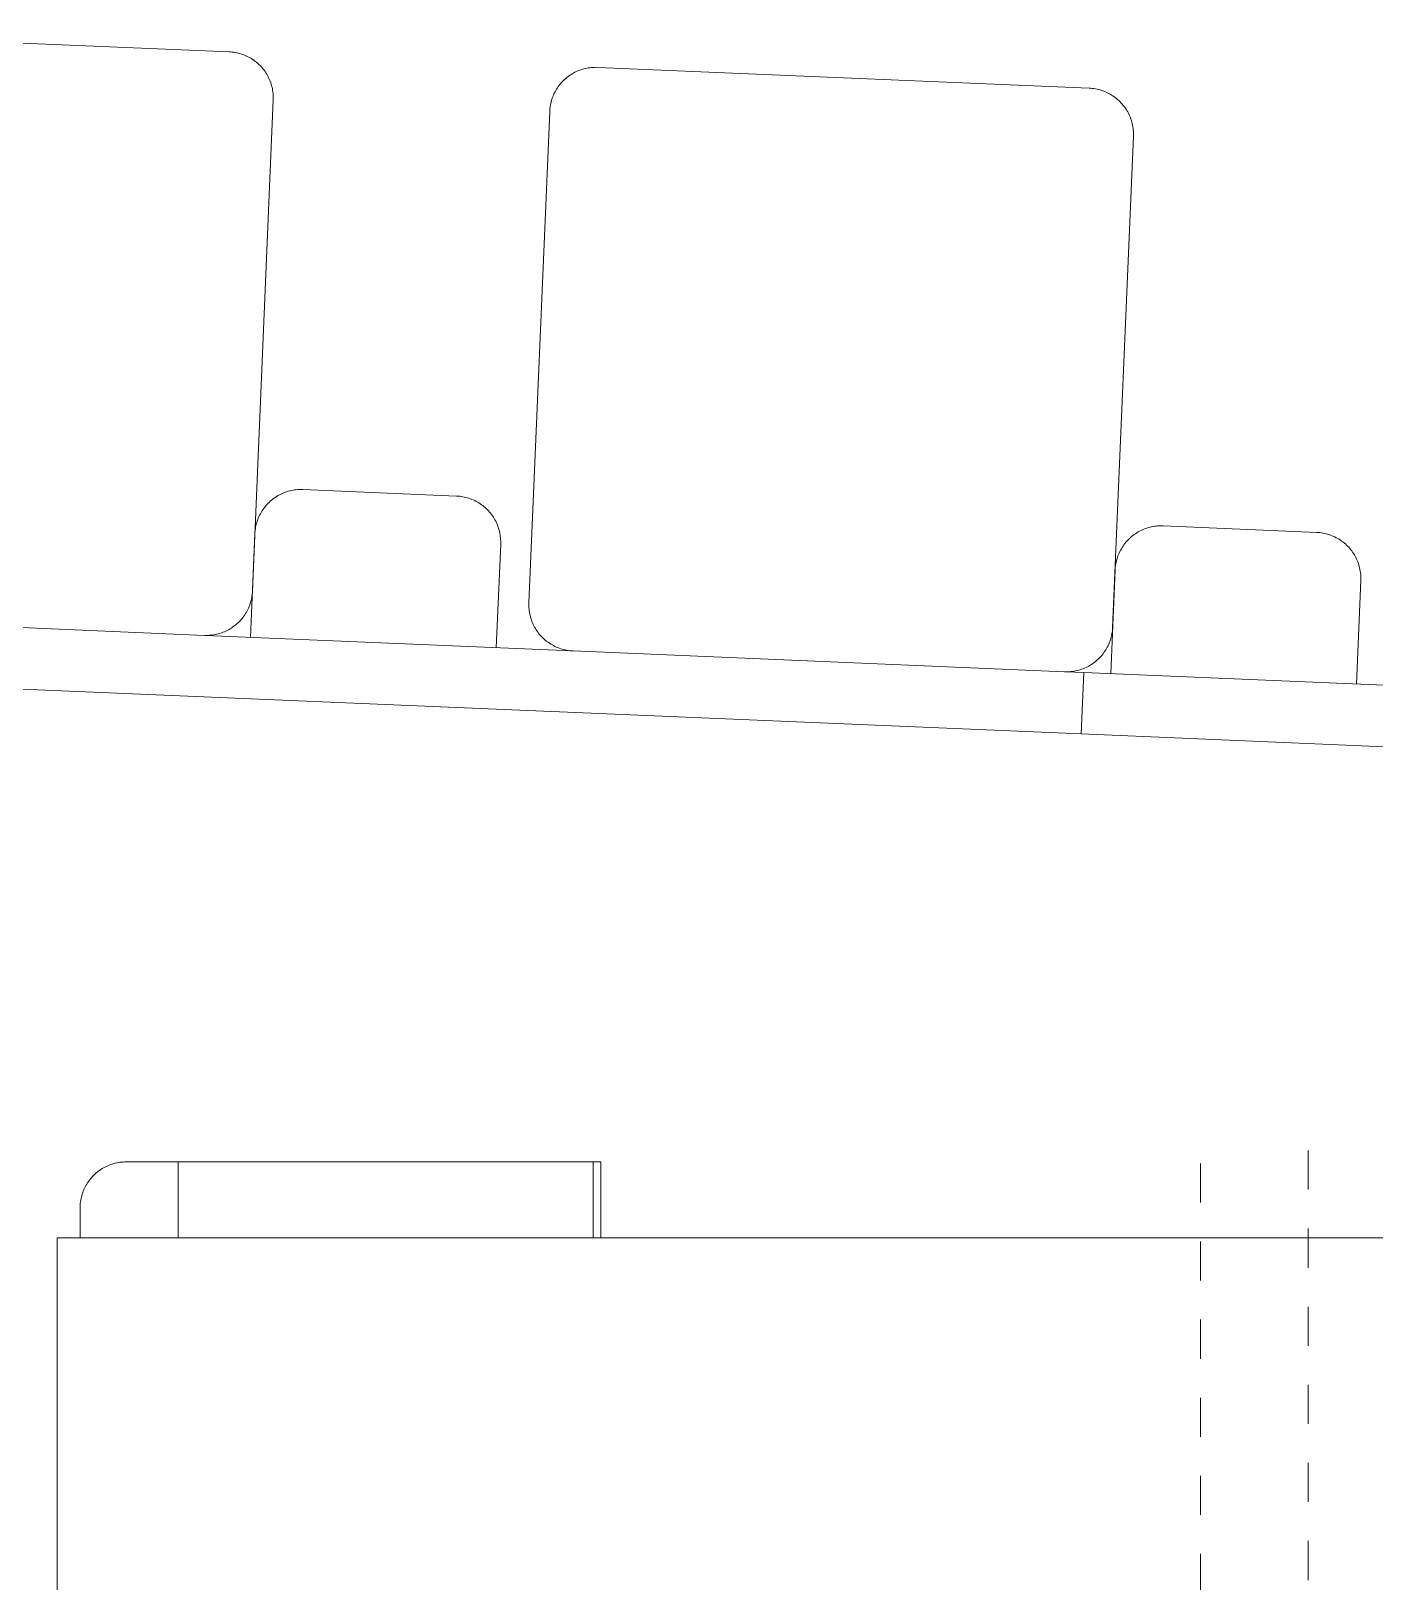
# Model space of a CAD drawing. Header units: inches. Extents: x -12 to 176, y -4 to 123.
# Drawn here: x 128.879 to 132.321, y 114.299 to 118.271 of the extents above; entities that cross this region are included whole.
import ezdxf

# ---------------------------------------------------------------- set-up
doc = ezdxf.new("R2010")
doc.units = ezdxf.units.IN
doc.linetypes.add('HIDDEN', pattern=[1.905, 1.27, -0.635])
doc.layers.add('ZANO_R', color=7, linetype='Continuous', lineweight=0)
doc.layers.add('ZANO_R_przerywana', color=250, linetype='HIDDEN', lineweight=0)

msp = doc.modelspace()

# ---------------------------------------------------------------- linework, layer by layer
at = {"layer": 'ZANO_R'}
for p, q in [((128.12793, 118.27118), (129.38665, 118.21798)), ((129.38665, 118.21798), (129.39068, 118.21775)), ((129.39068, 118.21775), (129.39469, 118.21737)), ((129.39469, 118.21737), (129.39869, 118.21686)), ((129.39869, 118.21686), (129.40267, 118.21621)), ((129.40267, 118.21621), (129.40663, 118.21542)), ((129.40663, 118.21542), (129.41056, 118.2145)), ((129.41056, 118.2145), (129.41445, 118.21345)), ((129.41445, 118.21345), (129.4183, 118.21226)), ((129.4183, 118.21226), (129.42212, 118.21095)), ((129.42212, 118.21095), (129.42588, 118.2095)), ((129.42588, 118.2095), (129.42959, 118.20793)), ((129.42959, 118.20793), (129.43325, 118.20623)), ((129.43325, 118.20623), (129.43685, 118.2044)), ((129.43685, 118.2044), (129.44038, 118.20246)), ((129.44038, 118.20246), (129.44385, 118.2004)), ((129.44385, 118.2004), (129.44724, 118.19821)), ((129.44724, 118.19821), (129.45055, 118.19592)), ((129.45055, 118.19592), (129.45379, 118.19351)), ((129.45379, 118.19351), (129.45694, 118.19099)), ((129.45694, 118.19099), (129.46, 118.18837)), ((129.46, 118.18837), (129.46298, 118.18564)), ((129.46298, 118.18564), (129.46585, 118.18282)), ((129.46585, 118.18282), (129.46863, 118.17989)), ((129.46863, 118.17989), (129.47131, 118.17688)), ((129.47131, 118.17688), (129.47388, 118.17377)), ((129.47388, 118.17377), (129.47635, 118.17058)), ((129.47635, 118.17058), (129.4787, 118.16731)), ((129.4787, 118.16731), (129.48095, 118.16396)), ((129.48095, 118.16396), (129.48307, 118.16053)), ((129.48307, 118.16053), (129.48508, 118.15703)), ((129.48508, 118.15703), (129.48697, 118.15347)), ((129.48697, 118.15347), (129.48873, 118.14984)), ((129.48873, 118.14984), (129.49037, 118.14616)), ((129.49037, 118.14616), (129.49189, 118.14242)), ((130.24287, 118.14427), (130.24004, 118.14139)), ((130.24579, 118.14705), (130.24287, 118.14427)), ((130.2488, 118.14973), (130.24579, 118.14705)), ((130.25191, 118.1523), (130.2488, 118.14973)), ((130.2551, 118.15476), (130.25191, 118.1523)), ((130.25837, 118.15712), (130.2551, 118.15476)), ((130.26173, 118.15936), (130.25837, 118.15712)), ((130.26515, 118.16149), (130.26173, 118.15936)), ((130.26865, 118.1635), (130.26515, 118.16149)), ((130.27222, 118.16538), (130.26865, 118.1635)), ((130.27584, 118.16715), (130.27222, 118.16538)), ((130.27953, 118.16879), (130.27584, 118.16715)), ((130.28326, 118.1703), (130.27953, 118.16879)), ((130.28705, 118.17169), (130.28326, 118.1703)), ((130.29089, 118.17294), (130.28705, 118.17169)), ((130.29476, 118.17406), (130.29089, 118.17294)), ((130.29867, 118.17505), (130.29476, 118.17406)), ((130.30261, 118.17591), (130.29867, 118.17505)), ((130.30658, 118.17663), (130.30261, 118.17591)), ((130.31057, 118.17722), (130.30658, 118.17663)), ((130.31458, 118.17766), (130.31057, 118.17722)), ((130.3186, 118.17798), (130.31458, 118.17766)), ((130.32263, 118.17815), (130.3186, 118.17798)), ((130.32666, 118.17819), (130.32263, 118.17815)), ((130.33069, 118.17808), (130.32666, 118.17819)), ((130.33069, 118.17808), (131.58941, 118.12488)), ((129.49189, 118.14242), (129.49327, 118.13863)), ((129.49327, 118.13863), (129.49453, 118.1348)), ((129.49453, 118.1348), (129.49565, 118.13092)), ((129.49565, 118.13092), (129.49664, 118.12701)), ((129.49664, 118.12701), (129.49749, 118.12307)), ((129.49749, 118.12307), (129.49822, 118.11911)), ((129.49822, 118.11911), (129.4988, 118.11511)), ((129.4988, 118.11511), (129.49925, 118.11111)), ((129.49925, 118.11111), (129.49956, 118.10709)), ((129.49956, 118.10709), (129.49973, 118.10306)), ((130.21618, 118.1043), (130.21474, 118.10053)), ((130.21776, 118.10801), (130.21618, 118.1043)), ((130.21946, 118.11167), (130.21776, 118.10801)), ((130.22128, 118.11526), (130.21946, 118.11167)), ((130.22322, 118.1188), (130.22128, 118.11526)), ((130.22529, 118.12226), (130.22322, 118.1188)), ((130.22747, 118.12565), (130.22529, 118.12226)), ((130.22977, 118.12897), (130.22747, 118.12565)), ((130.23217, 118.13221), (130.22977, 118.12897)), ((130.23469, 118.13536), (130.23217, 118.13221)), ((130.23731, 118.13842), (130.23469, 118.13536)), ((130.24004, 118.14139), (130.23731, 118.13842)), ((131.58941, 118.12488), (131.59344, 118.12465)), ((131.59344, 118.12465), (131.59745, 118.12427)), ((131.59745, 118.12427), (131.60145, 118.12376)), ((131.60145, 118.12376), (131.60543, 118.12311)), ((131.60543, 118.12311), (131.60939, 118.12232)), ((131.60939, 118.12232), (131.61332, 118.1214)), ((131.61332, 118.1214), (131.61721, 118.12035)), ((131.61721, 118.12035), (131.62106, 118.11916)), ((131.62106, 118.11916), (131.62488, 118.11785)), ((131.62488, 118.11785), (131.62864, 118.1164)), ((131.62864, 118.1164), (131.63235, 118.11483)), ((131.63235, 118.11483), (131.63601, 118.11313)), ((131.63601, 118.11313), (131.63961, 118.1113)), ((131.63961, 118.1113), (131.64314, 118.10936)), ((131.64314, 118.10936), (131.64661, 118.1073)), ((131.64661, 118.1073), (131.65, 118.10511)), ((131.65, 118.10511), (131.65331, 118.10282)), ((129.49967, 118.09499), (129.44647, 116.83627)), ((129.49977, 118.09902), (129.49967, 118.09499)), ((129.49973, 118.10306), (129.49977, 118.09902)), ((130.1545, 116.80635), (130.2077, 118.06507)), ((130.20794, 118.06909), (130.2077, 118.06507)), ((130.20831, 118.07311), (130.20794, 118.06909)), ((130.20883, 118.07711), (130.20831, 118.07311)), ((130.20948, 118.08109), (130.20883, 118.07711)), ((130.21026, 118.08504), (130.20948, 118.08109)), ((130.21118, 118.08897), (130.21026, 118.08504)), ((130.21223, 118.09286), (130.21118, 118.08897)), ((130.21342, 118.09672), (130.21223, 118.09286)), ((130.21474, 118.10053), (130.21342, 118.09672)), ((131.65331, 118.10282), (131.65655, 118.10041)), ((131.65655, 118.10041), (131.6597, 118.09789)), ((131.6597, 118.09789), (131.66276, 118.09527)), ((131.66276, 118.09527), (131.66574, 118.09254)), ((131.66574, 118.09254), (131.66861, 118.08972)), ((131.66861, 118.08972), (131.67139, 118.08679)), ((131.67139, 118.08679), (131.67407, 118.08378)), ((131.67407, 118.08378), (131.67664, 118.08067)), ((131.67664, 118.08067), (131.67911, 118.07748)), ((131.67911, 118.07748), (131.68146, 118.07421)), ((131.68146, 118.07421), (131.68371, 118.07086)), ((131.68371, 118.07086), (131.68583, 118.06743)), ((131.68583, 118.06743), (131.68784, 118.06393)), ((131.68784, 118.06393), (131.68973, 118.06037)), ((131.68973, 118.06037), (131.69149, 118.05674)), ((131.69149, 118.05674), (131.69313, 118.05306)), ((131.69313, 118.05306), (131.69465, 118.04932)), ((131.69465, 118.04932), (131.69603, 118.04553)), ((131.69603, 118.04553), (131.69729, 118.0417)), ((131.69729, 118.0417), (131.69841, 118.03782)), ((131.69841, 118.03782), (131.6994, 118.03391)), ((131.6994, 118.03391), (131.70025, 118.02997)), ((131.70025, 118.02997), (131.70098, 118.02601)), ((131.70098, 118.02601), (131.70156, 118.02201)), ((131.70243, 118.00189), (131.64923, 116.74317)), ((131.70156, 118.02201), (131.70201, 118.01801)), ((131.70201, 118.01801), (131.70232, 118.01399)), ((131.70232, 118.01399), (131.70249, 118.00996)), ((131.70253, 118.00592), (131.70243, 118.00189)), ((131.70249, 118.00996), (131.70253, 118.00592)), ((129.49836, 117.07198), (129.49516, 117.06941)), ((129.50165, 117.07444), (129.49836, 117.07198)), ((129.50501, 117.07679), (129.50165, 117.07444)), ((129.50846, 117.07901), (129.50501, 117.07679)), ((129.51198, 117.08112), (129.50846, 117.07901)), ((129.51558, 117.0831), (129.51198, 117.08112)), ((129.51924, 117.08495), (129.51558, 117.0831)), ((129.52296, 117.08668), (129.51924, 117.08495)), ((129.52674, 117.08827), (129.52296, 117.08668)), ((129.53057, 117.08974), (129.52674, 117.08827)), ((129.53445, 117.09107), (129.53057, 117.08974)), ((129.53838, 117.09226), (129.53445, 117.09107)), ((129.54234, 117.09332), (129.53838, 117.09226)), ((129.54634, 117.09424), (129.54234, 117.09332)), ((129.55037, 117.09501), (129.54634, 117.09424)), ((129.55442, 117.09565), (129.55037, 117.09501)), ((129.5585, 117.09615), (129.55442, 117.09565)), ((129.56258, 117.09651), (129.5585, 117.09615)), ((129.56668, 117.09672), (129.56258, 117.09651)), ((129.57078, 117.09679), (129.56668, 117.09672)), ((129.57078, 117.09679), (129.57328, 117.09677)), ((129.57328, 117.09677), (129.57577, 117.09669)), ((129.96912, 117.08006), (129.57577, 117.09669)), ((129.97315, 117.07982), (129.96912, 117.08006)), ((129.97716, 117.07945), (129.97315, 117.07982)), ((129.98116, 117.07893), (129.97716, 117.07945)), ((129.98514, 117.07828), (129.98116, 117.07893)), ((129.9891, 117.0775), (129.98514, 117.07828)), ((129.99302, 117.07658), (129.9891, 117.0775)), ((129.99692, 117.07553), (129.99302, 117.07658)), ((130.00077, 117.07434), (129.99692, 117.07553)), ((130.00458, 117.07302), (130.00077, 117.07434)), ((130.00835, 117.07158), (130.00458, 117.07302)), ((130.01206, 117.07), (130.00835, 117.07158)), ((129.46679, 117.03467), (129.4649, 117.03102)), ((129.46879, 117.03825), (129.46679, 117.03467)), ((129.47092, 117.04175), (129.46879, 117.03825)), ((129.47317, 117.04518), (129.47092, 117.04175)), ((129.47554, 117.04853), (129.47317, 117.04518)), ((129.47803, 117.0518), (129.47554, 117.04853)), ((129.48062, 117.05498), (129.47803, 117.0518)), ((129.48333, 117.05806), (129.48062, 117.05498)), ((129.48614, 117.06105), (129.48333, 117.05806)), ((129.48905, 117.06394), (129.48614, 117.06105)), ((129.49206, 117.06673), (129.48905, 117.06394)), ((129.49516, 117.06941), (129.49206, 117.06673)), ((130.01572, 117.0683), (130.01206, 117.07)), ((130.01932, 117.06648), (130.01572, 117.0683)), ((130.02285, 117.06454), (130.01932, 117.06648)), ((130.02632, 117.06247), (130.02285, 117.06454)), ((130.02971, 117.06029), (130.02632, 117.06247)), ((130.03302, 117.05799), (130.02971, 117.06029)), ((130.03626, 117.05559), (130.03302, 117.05799)), ((130.03941, 117.05307), (130.03626, 117.05559)), ((130.04247, 117.05045), (130.03941, 117.05307)), ((130.04545, 117.04772), (130.04247, 117.05045)), ((130.04832, 117.04489), (130.04545, 117.04772)), ((130.0511, 117.04197), (130.04832, 117.04489)), ((130.05378, 117.03896), (130.0511, 117.04197)), ((130.05635, 117.03585), (130.05378, 117.03896)), ((130.05882, 117.03266), (130.05635, 117.03585)), ((130.06117, 117.02939), (130.05882, 117.03266)), ((129.45341, 116.99185), (129.45302, 116.98776)), ((129.45394, 116.99592), (129.45341, 116.99185)), ((129.45461, 116.99997), (129.45394, 116.99592)), ((129.45542, 117.00399), (129.45461, 116.99997)), ((129.45636, 117.00798), (129.45542, 117.00399)), ((129.45745, 117.01194), (129.45636, 117.00798)), ((129.45867, 117.01585), (129.45745, 117.01194)), ((129.46003, 117.01972), (129.45867, 117.01585)), ((129.46153, 117.02355), (129.46003, 117.01972)), ((129.46315, 117.02731), (129.46153, 117.02355)), ((129.4649, 117.03102), (129.46315, 117.02731)), ((130.06342, 117.02603), (130.06117, 117.02939)), ((130.06554, 117.02261), (130.06342, 117.02603)), ((130.06755, 117.01911), (130.06554, 117.02261)), ((130.06944, 117.01554), (130.06755, 117.01911)), ((130.0712, 117.01192), (130.06944, 117.01554)), ((130.07284, 117.00823), (130.0712, 117.01192)), ((130.07436, 117.0045), (130.07284, 117.00823)), ((130.07574, 117.00071), (130.07436, 117.0045)), ((130.07699, 116.99687), (130.07574, 117.00071)), ((130.07812, 116.993), (130.07699, 116.99687)), ((130.07911, 116.98909), (130.07812, 116.993)), ((131.722, 116.99185), (131.71834, 116.99)), ((131.72572, 116.99358), (131.722, 116.99185)), ((131.7295, 116.99517), (131.72572, 116.99358)), ((131.73333, 116.99664), (131.7295, 116.99517)), ((131.73721, 116.99797), (131.73333, 116.99664)), ((131.74114, 116.99916), (131.73721, 116.99797)), ((131.7451, 117.00022), (131.74114, 116.99916)), ((131.7491, 117.00114), (131.7451, 117.00022)), ((131.75313, 117.00191), (131.7491, 117.00114)), ((131.75718, 117.00255), (131.75313, 117.00191)), ((131.76126, 117.00305), (131.75718, 117.00255)), ((131.76534, 117.00341), (131.76126, 117.00305)), ((131.76944, 117.00362), (131.76534, 117.00341)), ((131.77354, 117.00369), (131.76944, 117.00362)), ((131.77354, 117.00369), (131.77604, 117.00367)), ((131.77604, 117.00367), (131.77853, 117.00359)), ((132.17188, 116.98696), (131.77853, 117.00359)), ((129.45278, 116.98367), (129.44156, 116.71828)), ((129.45302, 116.98776), (129.45278, 116.98367)), ((130.07092, 116.69168), (130.08214, 116.95707)), ((130.07996, 116.98515), (130.07911, 116.98909)), ((130.08068, 116.98118), (130.07996, 116.98515)), ((130.08127, 116.97719), (130.08068, 116.98118)), ((130.08172, 116.97318), (130.08127, 116.97719)), ((130.08203, 116.96916), (130.08172, 116.97318)), ((130.0822, 116.96513), (130.08203, 116.96916)), ((130.08214, 116.95707), (130.08224, 116.9611)), ((130.08224, 116.9611), (130.0822, 116.96513)), ((131.67593, 116.95208), (131.67368, 116.94865)), ((131.6783, 116.95543), (131.67593, 116.95208)), ((131.68079, 116.9587), (131.6783, 116.95543)), ((131.68338, 116.96188), (131.68079, 116.9587)), ((131.68609, 116.96496), (131.68338, 116.96188)), ((131.6889, 116.96795), (131.68609, 116.96496)), ((131.69181, 116.97084), (131.6889, 116.96795)), ((131.69482, 116.97363), (131.69181, 116.97084)), ((131.69792, 116.97631), (131.69482, 116.97363)), ((131.70112, 116.97888), (131.69792, 116.97631)), ((131.70441, 116.98134), (131.70112, 116.97888)), ((131.70777, 116.98369), (131.70441, 116.98134)), ((131.71122, 116.98591), (131.70777, 116.98369)), ((131.71474, 116.98802), (131.71122, 116.98591)), ((131.71834, 116.99), (131.71474, 116.98802)), ((132.17591, 116.98672), (132.17188, 116.98696)), ((132.17992, 116.98635), (132.17591, 116.98672)), ((132.18392, 116.98583), (132.17992, 116.98635)), ((132.1879, 116.98518), (132.18392, 116.98583)), ((132.19186, 116.9844), (132.1879, 116.98518)), ((132.19578, 116.98348), (132.19186, 116.9844)), ((132.19968, 116.98243), (132.19578, 116.98348)), ((132.20353, 116.98124), (132.19968, 116.98243)), ((132.20734, 116.97992), (132.20353, 116.98124)), ((132.21111, 116.97848), (132.20734, 116.97992)), ((132.21482, 116.9769), (132.21111, 116.97848)), ((132.21848, 116.9752), (132.21482, 116.9769)), ((132.22208, 116.97338), (132.21848, 116.9752)), ((132.22561, 116.97144), (132.22208, 116.97338)), ((132.22908, 116.96937), (132.22561, 116.97144)), ((132.23247, 116.96719), (132.22908, 116.96937)), ((132.23578, 116.96489), (132.23247, 116.96719)), ((132.23902, 116.96249), (132.23578, 116.96489)), ((132.24217, 116.95997), (132.23902, 116.96249)), ((132.24523, 116.95735), (132.24217, 116.95997)), ((132.24821, 116.95462), (132.24523, 116.95735)), ((132.25108, 116.95179), (132.24821, 116.95462)), ((132.25386, 116.94887), (132.25108, 116.95179)), ((131.65912, 116.91488), (131.65818, 116.91089)), ((131.66021, 116.91884), (131.65912, 116.91488)), ((131.66143, 116.92275), (131.66021, 116.91884)), ((131.66279, 116.92662), (131.66143, 116.92275)), ((131.66429, 116.93045), (131.66279, 116.92662)), ((131.66591, 116.93421), (131.66429, 116.93045)), ((131.66766, 116.93792), (131.66591, 116.93421)), ((131.66955, 116.94157), (131.66766, 116.93792)), ((131.67155, 116.94515), (131.66955, 116.94157)), ((131.67368, 116.94865), (131.67155, 116.94515)), ((132.25654, 116.94586), (132.25386, 116.94887)), ((132.25911, 116.94275), (132.25654, 116.94586)), ((132.26158, 116.93956), (132.25911, 116.94275)), ((132.26393, 116.93629), (132.26158, 116.93956)), ((132.26618, 116.93293), (132.26393, 116.93629)), ((132.2683, 116.92951), (132.26618, 116.93293)), ((132.27031, 116.92601), (132.2683, 116.92951)), ((132.2722, 116.92244), (132.27031, 116.92601)), ((132.27396, 116.91882), (132.2722, 116.92244)), ((132.2756, 116.91513), (132.27396, 116.91882)), ((132.27712, 116.9114), (132.2756, 116.91513)), ((131.65554, 116.89057), (131.64432, 116.62516)), ((131.65578, 116.89466), (131.65554, 116.89057)), ((131.65617, 116.89875), (131.65578, 116.89466)), ((131.6567, 116.90282), (131.65617, 116.89875)), ((131.65737, 116.90687), (131.6567, 116.90282)), ((131.65818, 116.91089), (131.65737, 116.90687)), ((132.2785, 116.90761), (132.27712, 116.9114)), ((132.27975, 116.90377), (132.2785, 116.90761)), ((132.28088, 116.8999), (132.27975, 116.90377)), ((132.28187, 116.89599), (132.28088, 116.8999)), ((132.28272, 116.89205), (132.28187, 116.89599)), ((132.28344, 116.88808), (132.28272, 116.89205)), ((132.28403, 116.88409), (132.28344, 116.88808)), ((132.28448, 116.88008), (132.28403, 116.88409)), ((132.28479, 116.87606), (132.28448, 116.88008)), ((132.28496, 116.87203), (132.28479, 116.87606)), ((129.44623, 116.83225), (129.44647, 116.83627)), ((132.27368, 116.59856), (132.2849, 116.86397)), ((132.2849, 116.86397), (132.285, 116.868)), ((132.285, 116.868), (132.28496, 116.87203)), ((129.43471, 116.78967), (129.43641, 116.79333)), ((129.43641, 116.79333), (129.43798, 116.79704)), ((129.43798, 116.79704), (129.43943, 116.80081)), ((129.43943, 116.80081), (129.44075, 116.80462)), ((129.44075, 116.80462), (129.44193, 116.80847)), ((129.44193, 116.80847), (129.44299, 116.81237)), ((129.44299, 116.81237), (129.44391, 116.81629)), ((129.44391, 116.81629), (129.44469, 116.82025)), ((129.44469, 116.82025), (129.44534, 116.82423)), ((129.44534, 116.82423), (129.44585, 116.82823)), ((129.44585, 116.82823), (129.44623, 116.83225)), ((130.1545, 116.80635), (130.1544, 116.80232)), ((130.1544, 116.80232), (130.15443, 116.79828)), ((130.15443, 116.79828), (130.15461, 116.79425)), ((130.15461, 116.79425), (130.15492, 116.79023)), ((129.32348, 116.72325), (128.06476, 116.77645)), ((129.40536, 116.75161), (129.40838, 116.75429)), ((129.40838, 116.75429), (129.4113, 116.75707)), ((129.4113, 116.75707), (129.41413, 116.75995)), ((129.41413, 116.75995), (129.41685, 116.76292)), ((129.41685, 116.76292), (129.41948, 116.76598)), ((129.41948, 116.76598), (129.42199, 116.76913)), ((129.42199, 116.76913), (129.4244, 116.77237)), ((129.4244, 116.77237), (129.4267, 116.77568)), ((129.4267, 116.77568), (129.42888, 116.77908)), ((129.42888, 116.77908), (129.43094, 116.78254)), ((129.43094, 116.78254), (129.43289, 116.78607)), ((129.43289, 116.78607), (129.43471, 116.78967)), ((130.15492, 116.79023), (130.15537, 116.78622)), ((130.15537, 116.78622), (130.15595, 116.78223)), ((130.15595, 116.78223), (130.15667, 116.77827)), ((130.15667, 116.77827), (130.15753, 116.77432)), ((130.15753, 116.77432), (130.15852, 116.77042)), ((130.15852, 116.77042), (130.15964, 116.76654)), ((130.15964, 116.76654), (130.1609, 116.76271)), ((130.1609, 116.76271), (130.16228, 116.75892)), ((130.16228, 116.75892), (130.16379, 116.75518)), ((130.16379, 116.75518), (130.16543, 116.7515)), ((129.32348, 116.72325), (129.32751, 116.72315)), ((129.3261, 116.72314), (130.2649, 116.68347)), ((129.32751, 116.72315), (129.33154, 116.72319)), ((129.33154, 116.72319), (129.33557, 116.72336)), ((129.33557, 116.72336), (129.33959, 116.72367)), ((129.33959, 116.72367), (129.3436, 116.72412)), ((129.3436, 116.72412), (129.34759, 116.72471)), ((129.34759, 116.72471), (129.35156, 116.72543)), ((129.35156, 116.72543), (129.3555, 116.72628)), ((129.3555, 116.72628), (129.35941, 116.72727)), ((129.35941, 116.72727), (129.36328, 116.7284)), ((129.36328, 116.7284), (129.36711, 116.72965)), ((129.36711, 116.72965), (129.3709, 116.73104)), ((129.3709, 116.73104), (129.37464, 116.73255)), ((129.37464, 116.73255), (129.37833, 116.73419)), ((129.37833, 116.73419), (129.38195, 116.73595)), ((129.38195, 116.73595), (129.38552, 116.73784)), ((129.38552, 116.73784), (129.38901, 116.73985)), ((129.38901, 116.73985), (129.39244, 116.74198)), ((129.39244, 116.74198), (129.39579, 116.74422)), ((129.39579, 116.74422), (129.39907, 116.74657)), ((129.39907, 116.74657), (129.40226, 116.74904)), ((129.40226, 116.74904), (129.40536, 116.75161)), ((130.16543, 116.7515), (130.1672, 116.74787)), ((130.1672, 116.74787), (130.16909, 116.74431)), ((130.16909, 116.74431), (130.17109, 116.74081)), ((130.17109, 116.74081), (130.17322, 116.73738)), ((130.17322, 116.73738), (130.17546, 116.73403)), ((130.17546, 116.73403), (130.17782, 116.73076)), ((130.17782, 116.73076), (130.18028, 116.72757)), ((130.18028, 116.72757), (130.18286, 116.72446)), ((130.18286, 116.72446), (130.18553, 116.72144)), ((130.18553, 116.72144), (130.18831, 116.71852)), ((130.18831, 116.71852), (130.19119, 116.7157)), ((130.19119, 116.7157), (130.19416, 116.71297)), ((131.64351, 116.71152), (131.64469, 116.71537)), ((131.64469, 116.71537), (131.64575, 116.71927)), ((131.64575, 116.71927), (131.64667, 116.72319)), ((131.64667, 116.72319), (131.64745, 116.72715)), ((131.64745, 116.72715), (131.6481, 116.73113)), ((131.6481, 116.73113), (131.64861, 116.73513)), ((131.64861, 116.73513), (131.64899, 116.73915)), ((131.64899, 116.73915), (131.64923, 116.74317)), ((131.56907, 116.47072), (126.09144, 116.70224)), ((130.19416, 116.71297), (130.19723, 116.71035)), ((130.19723, 116.71035), (130.20038, 116.70783)), ((130.20038, 116.70783), (130.20361, 116.70542)), ((130.20361, 116.70542), (130.20693, 116.70313)), ((130.20693, 116.70313), (130.21032, 116.70094)), ((130.21032, 116.70094), (130.21379, 116.69888)), ((130.21379, 116.69888), (130.21732, 116.69693)), ((130.21732, 116.69693), (130.22092, 116.69511)), ((130.22092, 116.69511), (130.22457, 116.69341)), ((130.22457, 116.69341), (130.22829, 116.69184)), ((130.22829, 116.69184), (130.23205, 116.69039)), ((130.23205, 116.69039), (130.23586, 116.68908)), ((130.23586, 116.68908), (130.23972, 116.68789)), ((130.23972, 116.68789), (130.24361, 116.68684)), ((130.24361, 116.68684), (130.24754, 116.68592)), ((130.24754, 116.68592), (130.25149, 116.68513)), ((130.25149, 116.68513), (130.25547, 116.68448)), ((130.25547, 116.68448), (130.25947, 116.68397)), ((130.25947, 116.68397), (130.26349, 116.68359)), ((130.26349, 116.68359), (130.26752, 116.68335)), ((131.52624, 116.63015), (130.26752, 116.68335)), ((131.62224, 116.67288), (131.62475, 116.67603)), ((131.62475, 116.67603), (131.62716, 116.67927)), ((131.62716, 116.67927), (131.62946, 116.68258)), ((131.62946, 116.68258), (131.63164, 116.68598)), ((131.63164, 116.68598), (131.6337, 116.68944)), ((131.6337, 116.68944), (131.63565, 116.69297)), ((131.63565, 116.69297), (131.63747, 116.69657)), ((131.63747, 116.69657), (131.63917, 116.70023)), ((131.63917, 116.70023), (131.64074, 116.70394)), ((131.64074, 116.70394), (131.64219, 116.70771)), ((131.64219, 116.70771), (131.64351, 116.71152)), ((131.55826, 116.63318), (131.56217, 116.63417)), ((131.56217, 116.63417), (131.56604, 116.6353)), ((131.56604, 116.6353), (131.56987, 116.63655)), ((131.56987, 116.63655), (131.57366, 116.63794)), ((131.57366, 116.63794), (131.5774, 116.63945)), ((131.5774, 116.63945), (131.58109, 116.64109)), ((131.58109, 116.64109), (131.58471, 116.64285)), ((131.58471, 116.64285), (131.58828, 116.64474)), ((131.58828, 116.64474), (131.59177, 116.64675)), ((131.59177, 116.64675), (131.5952, 116.64888)), ((131.5952, 116.64888), (131.59855, 116.65112)), ((131.59855, 116.65112), (131.60183, 116.65347)), ((131.60183, 116.65347), (131.60502, 116.65594)), ((131.60502, 116.65594), (131.60812, 116.65851)), ((131.60812, 116.65851), (131.61114, 116.66119)), ((131.61114, 116.66119), (131.61406, 116.66397)), ((131.61406, 116.66397), (131.61689, 116.66685)), ((131.61689, 116.66685), (131.61961, 116.66982)), ((131.61961, 116.66982), (131.62224, 116.67288)), ((131.52624, 116.63015), (131.53027, 116.63005)), ((131.52886, 116.63004), (131.57572, 116.62806)), ((131.53027, 116.63005), (131.5343, 116.63009)), ((131.5343, 116.63009), (131.53833, 116.63026)), ((131.53833, 116.63026), (131.54235, 116.63057)), ((131.54235, 116.63057), (131.54636, 116.63102)), ((131.54636, 116.63102), (131.55035, 116.63161)), ((131.55035, 116.63161), (131.55432, 116.63233)), ((131.55432, 116.63233), (131.55826, 116.63318)), ((131.57572, 116.62806), (131.56907, 116.47072)), ((131.57572, 116.62806), (132.46766, 116.59037)), ((132.5493, 116.42929), (131.56907, 116.47072)), ((129.06883, 115.36137), (129.07245, 115.36317)), ((129.07245, 115.36317), (129.07612, 115.36484)), ((129.07612, 115.36484), (129.07984, 115.36638)), ((129.07984, 115.36638), (129.08362, 115.3678)), ((129.08362, 115.3678), (129.08744, 115.36908)), ((129.08744, 115.36908), (129.09131, 115.37024)), ((129.09131, 115.37024), (129.09521, 115.37126)), ((129.09521, 115.37126), (129.09914, 115.37215)), ((129.09914, 115.37215), (129.1031, 115.3729)), ((129.1031, 115.3729), (129.10709, 115.37352)), ((129.10709, 115.37352), (129.11109, 115.374)), ((129.11109, 115.374), (129.11511, 115.37434)), ((129.11511, 115.37434), (129.11914, 115.37455)), ((129.11914, 115.37455), (129.12317, 115.37462)), ((129.12317, 115.37462), (130.3386, 115.37462)), ((129.25593, 115.17989), (129.25593, 115.37462)), ((130.31892, 115.17989), (130.31892, 115.37462)), ((130.3386, 115.37462), (130.3386, 115.17989)), ((129.02441, 115.32128), (129.02668, 115.32462)), ((129.02668, 115.32462), (129.02906, 115.32787)), ((129.02906, 115.32787), (129.03155, 115.33104)), ((129.03155, 115.33104), (129.03415, 115.33413)), ((129.03415, 115.33413), (129.03685, 115.33712)), ((129.03685, 115.33712), (129.03966, 115.34002)), ((129.03966, 115.34002), (129.04256, 115.34283)), ((129.04256, 115.34283), (129.04555, 115.34553)), ((129.04555, 115.34553), (129.04863, 115.34813)), ((129.04863, 115.34813), (129.05181, 115.35062)), ((129.05181, 115.35062), (129.05506, 115.353)), ((129.05506, 115.353), (129.05839, 115.35527)), ((129.05839, 115.35527), (129.0618, 115.35742)), ((129.0618, 115.35742), (129.06529, 115.35946)), ((129.06529, 115.35946), (129.06883, 115.36137)), ((129.00753, 115.28054), (129.00842, 115.28447)), ((129.00842, 115.28447), (129.00944, 115.28837)), ((129.00944, 115.28837), (129.0106, 115.29224)), ((129.0106, 115.29224), (129.01188, 115.29606)), ((129.01188, 115.29606), (129.0133, 115.29984)), ((129.0133, 115.29984), (129.01484, 115.30356)), ((129.01484, 115.30356), (129.01651, 115.30723)), ((129.01651, 115.30723), (129.0183, 115.31084)), ((129.0183, 115.31084), (129.02022, 115.31439)), ((129.02022, 115.31439), (129.02226, 115.31787)), ((129.02226, 115.31787), (129.02441, 115.32128)), ((129.00506, 115.25651), (129.00513, 115.26054)), ((129.00506, 115.17989), (129.00506, 115.25651)), ((129.00513, 115.26054), (129.00534, 115.26457)), ((129.00534, 115.26457), (129.00568, 115.26858)), ((129.00568, 115.26858), (129.00616, 115.27259)), ((129.00616, 115.27259), (129.00678, 115.27657)), ((129.00678, 115.27657), (129.00753, 115.28054)), ((128.94624, 115.17989), (148.6313, 115.17989)), ((128.94624, 99.43184), (128.94624, 115.17989))]:
    msp.add_line(p, q, dxfattribs=at)
at = {"layer": 'ZANO_R_przerywana', "ltscale": 0.05}
for p, q in [((131.87404, 110.47058), (131.87404, 115.40365)), ((132.14963, 115.40365), (132.14963, 110.47058))]:
    msp.add_line(p, q, dxfattribs=at)

doc.saveas('drawing.dxf')
